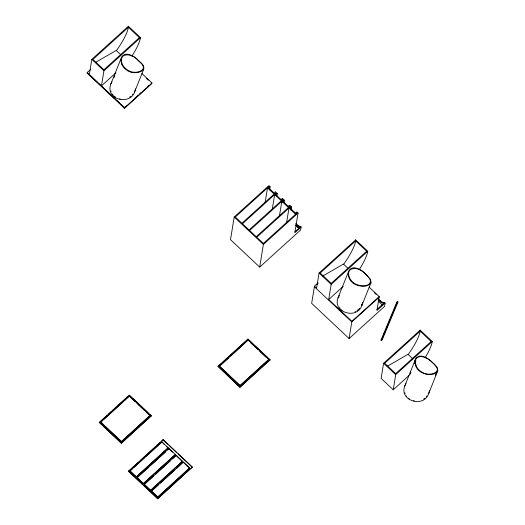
<?xml version="1.0" encoding="UTF-8"?>
<svg xmlns="http://www.w3.org/2000/svg" width="525" height="525" viewBox="0 0 525 525"><rect width="100%" height="100%" fill="white"/><g stroke="black" fill="none" stroke-linecap="round" stroke-linejoin="round"><path stroke-width="0.79" d="M135.24 89.565L135.325 88.83M362.499 303.188L362.578 302.459M429.22 391.453L429.299 390.725M90.851 69.215L87.209 72.509L87.111 73.119L124.55 108.307L151.843 83.58L151.942 82.976L141.842 73.48M89.342 74.511L91.816 59.384L128.395 26.25L140.51 37.636A60.329 14.037 -46.8 0 1 131.854 56.168M140.51 37.636L103.93 70.77L101.45 85.897L115.953 72.765M124.55 108.307L124.648 107.704L151.942 82.976M99.264 422.527L129.34 395.03L151.357 415.728L121.282 443.231L99.264 422.527L107.067 415.459M100.629 422.251L129.393 395.942L150.091 415.4L121.328 441.709L100.629 422.251L101.824 421.168M121.328 441.709L150.091 415.4M121.282 443.231L151.357 415.728M124.556 400.575L129.393 395.942M128.448 471.319L163.17 439.615L192.347 467.047L157.631 498.75L128.448 471.319L138.613 462.118M129.872 471.05L161.857 441.814L168.19 447.766L136.205 477.002L129.872 471.05L132.28 468.864M136.205 477.002L168.19 447.766M137.077 477.474L143.358 483.728L175.343 454.499L169.017 448.547L137.077 477.474L143.358 483.728M144.185 484.503L176.17 455.273L182.503 461.226L150.518 490.455L144.185 484.503L153.825 475.768M150.518 490.455L182.503 461.226M151.344 491.229L183.33 462L189.663 467.952L157.671 497.182L151.344 491.229L158.57 484.68M161.857 441.814L164.108 444.281M161.923 441L163.17 439.615M157.671 497.182L189.663 467.952M157.631 498.75L192.347 467.047M167.757 449.938L169.017 448.547M172.508 458.85L176.17 455.273M176.649 468.307L183.33 462M269.601 189.938L270.119 186.775L268.879 185.614L234.209 217.015L230.501 239.669L259.678 267.1L300.622 230.009L301.12 226.99L300.267 226.334L299.729 226.695A4.659 1.483 47.8 0 1 295.87 224.09M218.013 366.292L239.984 387.299L270.06 359.796L248.036 339.098L218.013 366.292L239.984 387.299M219.332 366.325L248.095 340.01L268.793 359.467L240.03 385.783L219.332 366.325L228.9 357.65M265.105 202.578L267.514 187.865L274.122 194.073L241.913 223.25L235.305 217.042L267.514 187.865M268.485 188.331L268.741 186.749L269.43 187.399L269.174 188.98M239.977 386.085L240.076 385.481L268.793 359.467M259.678 267.1L263.386 244.447L298.056 213.045L296.815 211.877L296.133 212.5L295.877 214.082M222.771 362.243L248.036 339.098M248.095 340.01L230.698 356.029M272.285 209.16L274.673 194.591L281.282 200.799L249.067 229.976L242.458 223.768L274.673 194.591M275.638 195.064L275.901 193.482L276.59 194.125L276.327 195.707M276.885 195.877L277.272 193.508L275.349 191.697L274.66 192.314L275.349 192.964L274.673 193.581L268.065 187.366L268.741 186.749M281.558 200.629L281.82 199.047L282.502 198.424L284.432 200.235L284.045 202.604M279.293 216.805L281.833 201.318L288.435 207.532L256.226 236.709L249.618 230.495L281.833 201.318M282.115 202.407L282.378 200.826L283.054 200.209L283.743 200.852L283.487 202.433M282.798 201.79L283.054 200.209M288.717 207.355L288.973 205.774L289.662 205.15L291.585 206.962L291.067 210.125M286.604 222.613L288.986 208.044L295.595 214.259L263.386 243.436L256.777 237.221L288.986 208.044M289.951 208.517L290.213 206.935L290.902 207.585L290.64 209.167M298.056 213.045L294.84 232.673L301.12 226.99M318.104 282.837L314.468 286.138L311.647 303.352L349.086 338.546L384.569 306.403L385.114 303.076L384.024 302.236L383.276 302.899A4.659 1.483 47.8 0 1 379.87 301.245L378.079 299.565M359.113 269.798A60.329 14.037 -46.8 0 0 367.762 251.258L355.655 239.873L319.075 273.007L316.595 288.14L314.468 286.138M349.086 338.546L351.901 321.326L328.709 299.526L331.183 284.392L367.762 251.258M369.101 287.109L379.201 296.605L376.924 310.498L385.114 303.076M425.02 357.853A60.329 14.037 -46.8 0 0 432.292 341.512L420.177 330.127L383.604 363.261L381.124 378.387L393.238 389.773L408.942 375.546M393.238 389.773L395.712 374.647L432.292 341.512M398.002 301.928L397.176 302.617L381.413 340.528L382.226 339.754L398.002 301.928L397.523 301.455L396.782 302.183L380.986 340.134L381.439 339.859M135.109 90.287C131.88 105.925 105.328 100.426 110.637 84.492M362.368 303.916L361.955 305.34M429.089 392.182L428.676 393.606M121.675 64.03A12.357 10.224 22.6 0 0 122.64 65.947A12.311 10.395 21.1 0 0 126.919 70.173C133.179 75.797 151.876 71.485 139.991 62.003A7.973 1.273 41 0 0 138.318 60.441C134.407 56.654 125.554 50.374 121.564 57.238L110.65 84.453M122.758 65.159A11.78 9.752 22.6 0 0 128.507 70.521C135.017 75.068 150.393 70.297 139.709 61.943A7.829 1.424 40.7 0 0 138.114 60.447C132.753 52.546 116.498 52.172 122.758 65.159M348.613 271.386L348.206 274.365L348.928 277.646A12.357 10.224 22.6 0 0 349.893 279.569A12.311 10.395 21.1 0 0 354.178 283.802C358.962 286.571 366.995 287.917 370.893 283.054M415.839 359.868L415.518 363.313L416.738 367.047A11.78 9.752 22.6 0 0 422.487 372.415C428.964 376.957 444.399 372.218 433.689 363.838A7.829 1.424 40.7 0 0 432.095 362.342C427.186 356.862 415.511 352.209 414.317 363.674M337.897 298.115C332.699 312.46 356.514 319.587 361.679 306.029L371.129 282.338L370.447 279.49L367.251 275.632A7.973 1.273 41 0 0 365.577 274.063C361.653 270.283 352.807 263.996 348.823 270.861L337.923 298.036M361.423 305.176L361.64 304.5M404.617 386.38C399.42 400.726 423.229 407.853 428.4 394.295L437.843 370.604L437.167 367.756L433.965 363.897A7.973 1.273 41 0 0 432.298 362.329C428.387 358.542 419.534 352.268 415.538 359.126L404.631 386.341M121.564 57.238L120.953 60.742L121.669 64.024M113.932 77.766L114.844 75.482M120.947 60.263L121.866 57.98M134.42 92.407L143.778 69.077M415.538 359.126L414.927 362.631L415.649 365.912A12.357 10.224 22.6 0 0 416.614 367.835A12.311 10.395 21.1 0 0 420.899 372.067C425.683 374.837 433.716 376.182 437.614 371.313M410.045 374.325L410.957 372.048M435.343 375.487L436.236 373.249M384.018 334.077L384.654 332.568M388.119 324.253L388.749 322.737M390.639 318.202L391.591 315.938M396.001 305.353L396.631 303.844M396.762 302.229L397.176 302.617M381.793 339.413L382.226 339.754M110.926 83.757L112.028 81.802M338.185 297.386L339.288 295.424M338.71 297.577L339.019 296.933M404.906 385.652L406.009 383.69M95.583 62.363L116.839 50.065A59.555 13.853 -46.8 0 0 128.402 27.261L139.407 37.61A59.555 13.853 -46.8 0 1 139.217 38.601M322.842 275.986L344.098 263.688A59.555 13.853 -46.8 0 0 355.655 240.89L366.667 251.239A59.555 13.853 -46.8 0 1 366.548 251.888M387.371 366.24L408.621 353.942A59.555 13.853 -46.8 0 0 420.184 331.137L431.196 341.486A59.555 13.853 -46.8 0 1 431.077 342.142M132.412 94.664L132.845 94.087M426.392 396.559L426.825 395.975M383.933 302.275L383.821 302.407A4.659 1.483 47.8 0 1 380.415 300.753L378.623 299.066M359.671 308.293L356.967 310.761M128.402 27.261L92.912 59.404L103.924 69.759L139.407 37.61M126.873 105.597L124.445 107.796L121.472 105.007M135.975 97.355L137.793 95.707M139.617 94.054L141.435 92.407M147.505 86.907L149.323 85.26M269.43 187.399L270.119 186.775M275.901 193.482L275.218 194.093L281.827 200.307L282.509 199.69L281.82 199.047M276.59 194.125L277.272 193.508M283.743 200.852L284.432 200.235M290.213 206.935L289.531 207.552L296.139 213.76L296.822 213.15L296.133 212.5M290.902 207.585L291.585 206.962M295.03 231.768L300.74 226.636M108.268 414.369L111.274 411.646M113.072 410.018L123.887 400.227M125.088 399.138L128.087 396.414M103.622 419.541L119.175 405.458M120.369 404.368L123.362 401.658M355.655 240.89L320.171 273.033L331.183 283.382L366.667 251.239M218.564 366.056L221.57 363.333M316.792 284.543L318.006 283.447M140.405 460.491L160.132 442.627M133.488 467.775L144.933 457.4M146.14 456.31L161.208 442.667M328.709 299.526L343.212 286.387M137.629 477.232L149.08 466.856M150.885 465.222L165.349 452.123M240.037 386.997L270.06 359.796M143.41 483.427L175.343 454.499M155.636 474.134L170.093 461.035M160.381 483.046L174.845 469.941M351.901 321.326L379.201 296.605M379.102 297.209L351.803 321.93L314.37 286.742M379.87 301.245L380.415 300.753M376.963 309.448L384.562 302.564M420.184 331.137L384.7 363.28L395.706 373.636L431.196 341.486M383.388 302.767L384.018 303.056M130.889 96.239L129.708 97.138M424.869 398.134L423.688 399.026M354.992 311.83L355.674 311.509M300.202 226.327L300.123 226.334A4.659 1.483 47.8 0 1 295.883 223.282M299.808 226.688L300.346 226.997M119.556 98.903L120.297 99.061M413.529 400.798L414.271 400.949M115.461 97.118L114.299 96.219M409.441 399.007L408.279 398.114M341.558 309.848L342.123 310.308M288.973 205.774L289.662 206.417L288.986 207.034L282.378 200.826M146.495 78.553L148.28 80.233M374.345 292.74L376.13 294.413M116.432 50.643L121.072 55M343.691 264.265L348.331 268.623M378.164 301.035L382.331 304.959M295.838 225.199L299.388 228.532M295.975 225.488L299.545 228.841M296.093 225.711L299.079 228.519M408.22 354.519L412.853 358.877M91.816 59.384L103.93 70.77M319.075 273.007L331.183 284.392M380.999 340.016L381.413 340.403M87.209 72.509L124.648 107.704M90.595 75.981L97.125 82.117M98.91 83.797L106.03 90.49M107.815 92.17L110.782 94.959M111.969 96.075L114.942 98.864M116.721 100.544L119.693 103.333M234.209 217.015L263.386 244.447M383.604 363.261L395.712 374.647M247.99 339.399L252.748 343.875M255.13 346.113L261.68 352.268M264.062 354.506L270.014 360.098M250.412 342.536L257.506 349.21M259.875 351.428L265.788 356.993M219.378 366.023L240.076 385.481M132.858 398.685L138.219 403.718M141.192 406.521L147.144 412.112M150.117 414.914L151.312 416.03M129.347 396.244L135.26 401.802M137.032 403.469L144.132 410.143M146.495 412.368L150.045 415.702M163.118 439.917L167.882 444.399M169.07 445.515L176.813 452.793M178.008 453.915L192.294 467.348M166.412 446.447L168.138 448.068M168.965 448.849L172.417 452.091M176.124 455.575L182.451 461.527M183.277 462.302L189.61 468.254M100.675 421.949L121.38 441.407M99.31 422.225L121.334 442.923M129.918 470.748L136.251 476.7M144.231 484.201L150.563 490.153M151.39 490.928L157.723 496.88M128.5 471.017L157.677 498.448M113.269 95.196L112.383 94.06M406.363 395.948L406.783 396.533M339.642 307.683L340.062 308.267M404.887 392.739L405.097 393.409M110.913 90.845L111.116 91.521M355.655 239.873A60.329 14.037 -46.8 0 1 355.458 240.877M128.395 26.25A60.329 14.037 -46.8 0 1 128.271 26.913M420.177 330.127A60.329 14.037 -46.8 0 1 419.987 331.131M370.683 281.485C368.996 287.405 360.13 286.21 355.766 284.15A11.78 9.752 22.6 0 1 350.017 278.782C343.757 265.794 360.012 266.168 365.374 274.076A7.829 1.424 40.7 0 1 366.968 275.572L369.744 278.867L370.683 281.485"/></g></svg>
